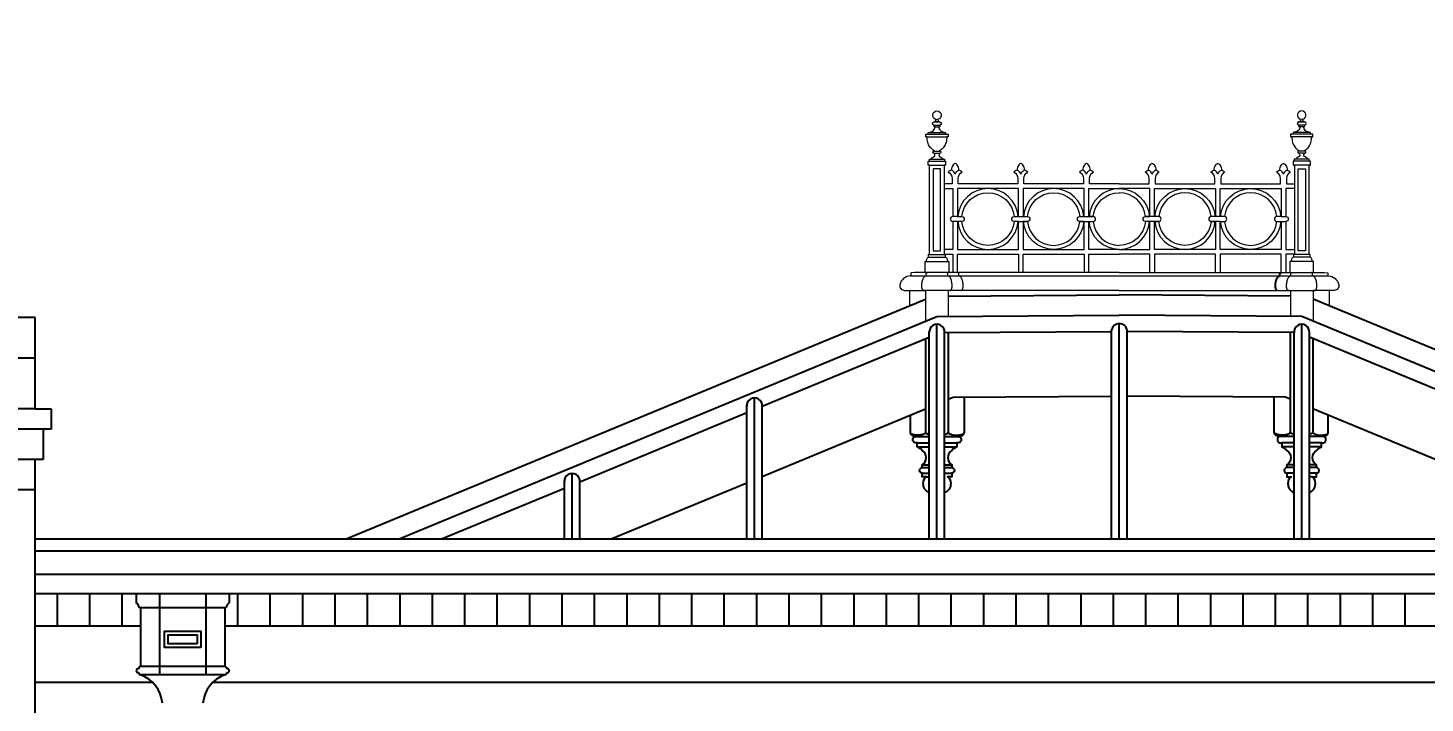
# Model space of a CAD drawing. Header units: millimetres. Extents: x -5841 to 140562, y 1006 to 102310.
# Drawn here: x 33693 to 37140, y 15859 to 17526 of the extents above; entities that cross this region are included whole.
import ezdxf

# ---------------------------------------------------------------- set-up
doc = ezdxf.new("R2010")
doc.units = ezdxf.units.MM
doc.header["$LTSCALE"] = 10
for name, color, linetype in [('18 - Ladder Beam', 6, 'Continuous'), ('40 - Detail Outline', 142, 'Continuous'), ('CONCEPT HOUSE', 7, 'Continuous')]:
    doc.layers.add(name, color=color, linetype=linetype)
doc.styles.add('1-20', font='romans.shx', dxfattribs={"width": 0.8, "height": 35})
doc.styles.get("Standard").update_dxf_attribs({"font": 'arial.ttf'})
doc.dimstyles.new('1-20', dxfattribs={"dimtxt": 35, "dimasz": 40, "dimexe": 40, "dimexo": 40, "dimgap": 40, "dimtad": 1, "dimdec": 0, "dimzin": 0, "dimdsep": 46, "dimtxsty": '1-20', "dimblk": 'OBLIQUE', "dimcen": 40, "dimdle": 40, "dimclrd": 251, "dimclre": 251, "dimclrt": 251, "dimadec": 0, "dimazin": 0, "dimtfac": 1, "dimtdec": 0, "dimtix": 1, "dimtmove": 1, "dimatfit": 3, "dimfxl": 1, "dimtolj": 1, "dimtzin": 0, "dimlwd": 25, "dimarcsym": 0})
doc.dimstyles.get("Standard").update_dxf_attribs({"dimtxt": 0.18, "dimasz": 0.18, "dimexe": 0.18, "dimexo": 0.0625, "dimgap": 0.09, "dimtad": 0, "dimtih": 1, "dimtoh": 1, "dimdec": 4, "dimzin": 0, "dimdsep": 46, "dimtxsty": 'Standard', "dimcen": 0.09, "dimadec": 0, "dimazin": 0, "dimtfac": 1, "dimtdec": 4, "dimtofl": 0, "dimtmove": 0, "dimatfit": 3, "dimfxl": 1, "dimtolj": 1, "dimtzin": 0, "dimarcsym": 0})

# ---------------------------------------------------------------- blocks, each defined once
blk = doc.blocks.new('*D')
at = {"color": 0}
for p, q in [((14813.8, 14384.4), (14813.8, 14508.2)), ((14813.8, 14508), (15071.8, 14508)), ((15073, 14508), (15331, 14508)), ((15331, 14384.4), (15331, 14508.2))]:
    blk.add_line(p, q, dxfattribs=at)
for points in [[(14813.8, 14508), (14814, 14508), (14814, 14508)], [(15331, 14508), (15330.8, 14508), (15330.8, 14508)]]:
    blk.add_solid(points, dxfattribs=at)
at = {"layer": 'CONCEPT HOUSE', "color": 0}
for p, q in [((62773.1, 65663.8), (62801.4, 65635.5)), ((62787.2, 65689.7), (62787.2, 58835.1)), ((63893.6, 65649.7), (62747.2, 65649.7)), ((62787.2, 62262.4), (62670.6, 62535.3)), ((63893.6, 58875.1), (62747.2, 58875.1)), ((62773.1, 58889.2), (62801.4, 58861)), ((11738.8, 15660), (12011.7, 15776.6)), ((9063.8, 15243.5), (9063.8, 15700)), ((14413.8, 15243.5), (14413.8, 15700)), ((14453.8, 15660), (9023.8, 15660)), ((9049.6, 15645.8), (9077.9, 15674.1)), ((14399.6, 15645.8), (14427.9, 15674.1)), ((6807.7, 14174.3), (6807.7, 8989.3)), ((7253.9, 14134.3), (6767.7, 14134.3)), ((6793.6, 14148.5), (6821.8, 14120.2)), ((6807.7, 11581.8), (6691.1, 11854.8)), ((18838.8, 9698.7), (19111.7, 9815.4)), ((15163.8, 9419.3), (15163.8, 9738.7)), ((22513.8, 9338.9), (22513.8, 9738.7)), ((15123.8, 9698.7), (22553.8, 9698.7)), ((15149.6, 9684.6), (15177.9, 9712.9)), ((22499.6, 9684.6), (22527.9, 9712.9)), ((6793.6, 9043.5), (6821.8, 9015.2)), ((7253.9, 9029.3), (6767.7, 9029.3)), ((9463.8, 7725.3), (9463.8, 6739)), ((22863.8, 7725.3), (22863.8, 6739)), ((16163.8, 6779), (16494.9, 6895.6)), ((9449.6, 6764.8), (9477.9, 6793.1)), ((22849.6, 6764.8), (22877.9, 6793.1)), ((9423.8, 6779), (22903.8, 6779))]:
    blk.add_line(p, q, dxfattribs=at)
at = {"color": 0, "insert": (15072.4, 14508), "char_height": 0.18, "attachment_point": 5}
blk.add_mtext('517.2008', dxfattribs=at)
at = {"layer": 'CONCEPT HOUSE', "color": 0, "char_height": 150, "attachment_point": 5, "rotation": 90}
for s, insert in [('6775', (62670.6, 62262.4)), ('5105', (6691.1, 11581.8))]:
    blk.add_mtext(s, dxfattribs=dict(at, insert=insert))
at = {"layer": 'CONCEPT HOUSE', "color": 0, "char_height": 150, "attachment_point": 5}
for s, insert in [('5350', (11738.8, 15776.6)), ('7350', (18838.8, 9815.4)), ('13400', (16163.8, 6895.6))]:
    blk.add_mtext(s, dxfattribs=dict(at, insert=insert))
blk = doc.blocks.new('_Oblique')
at = {"color": 0}
blk.add_line((-0.354, -0.354), (0.354, 0.354), dxfattribs=at)

msp = doc.modelspace()

# ---------------------------------------------------------------- linework, layer by layer
at = {"color": 140}
for p, q in [((33959.7237, 16129.34566), (33959.7237, 16106.54566)), ((34017.48735, 16129.34566), (34017.48735, 15929.34566)), ((34131.96006, 16129.34566), (34131.96006, 15929.34566)), ((34189.7237, 16129.34566), (34189.7237, 16106.54566)), ((33970.7237, 16094.54566), (33967.7237, 16094.54566)), ((34178.7237, 16094.54566), (33970.7237, 16094.54566)), ((33970.7237, 16094.54566), (33970.7237, 15949.34566)), ((34178.7237, 16094.54566), (34178.7237, 15949.34566)), ((34181.7237, 16094.54566), (34178.7237, 16094.54566)), ((34210.86251, 16049.34566), (34178.7237, 16049.34566)), ((34178.7237, 15949.34566), (33970.7237, 15949.34566)), ((34178.7237, 15929.34566), (33970.7237, 15929.34566))]:
    msp.add_line(p, q, dxfattribs=at)
for points in [[(33845.75564, 16049.34566), (33765.75564, 16049.34566), (33765.75564, 16129.34566)], [(33925.75564, 16049.34566), (33845.75564, 16049.34566), (33845.75564, 16129.34566)], [(33970.7237, 16049.34566), (33925.75564, 16049.34566), (33925.75564, 16129.34566)], [(34290.86251, 16049.34566), (34210.86251, 16049.34566), (34210.86251, 16129.34566)], [(34370.86251, 16049.34566), (34290.86251, 16049.34566), (34290.86251, 16129.34566)], [(34450.86251, 16049.34566), (34370.86251, 16049.34566), (34370.86251, 16129.34566)], [(34530.86251, 16049.34566), (34450.86251, 16049.34566), (34450.86251, 16129.34566)], [(34610.86251, 16049.34566), (34530.86251, 16049.34566), (34530.86251, 16129.34566)], [(34690.86251, 16049.34566), (34610.86251, 16049.34566), (34610.86251, 16129.34566)], [(34770.86251, 16049.34566), (34690.86251, 16049.34566), (34690.86251, 16129.34566)], [(34850.86251, 16049.34566), (34770.86251, 16049.34566), (34770.86251, 16129.34566)], [(34930.86251, 16049.34566), (34850.86251, 16049.34566), (34850.86251, 16129.34566)], [(35010.86251, 16049.34566), (34930.86251, 16049.34566), (34930.86251, 16129.34566)], [(35090.86251, 16049.34566), (35010.86251, 16049.34566), (35010.86251, 16129.34566)], [(35170.86251, 16049.34566), (35090.86251, 16049.34566), (35090.86251, 16129.34566)], [(35250.86251, 16049.34566), (35170.86251, 16049.34566), (35170.86251, 16129.34566)], [(35330.86251, 16049.34566), (35250.86251, 16049.34566), (35250.86251, 16129.34566)], [(35410.86251, 16049.34566), (35330.86251, 16049.34566), (35330.86251, 16129.34566)], [(35490.86251, 16049.34566), (35410.86251, 16049.34566), (35410.86251, 16129.34566)], [(35570.86251, 16049.34566), (35490.86251, 16049.34566), (35490.86251, 16129.34566)], [(35650.86251, 16049.34566), (35570.86251, 16049.34566), (35570.86251, 16129.34566)], [(35730.86251, 16049.34566), (35650.86251, 16049.34566), (35650.86251, 16129.34566)], [(35810.86251, 16049.34566), (35730.86251, 16049.34566), (35730.86251, 16129.34566)], [(35890.86251, 16049.34566), (35810.86251, 16049.34566), (35810.86251, 16129.34566)], [(35970.86251, 16049.34566), (35890.86251, 16049.34566), (35890.86251, 16129.34566)], [(36050.86251, 16049.34566), (35970.86251, 16049.34566), (35970.86251, 16129.34566)], [(36130.86251, 16049.34566), (36050.86251, 16049.34566), (36050.86251, 16129.34566)], [(36210.86251, 16049.34566), (36130.86251, 16049.34566), (36130.86251, 16129.34566)], [(36290.86251, 16049.34566), (36210.86251, 16049.34566), (36210.86251, 16129.34566)], [(36370.86251, 16049.34566), (36290.86251, 16049.34566), (36290.86251, 16129.34566)], [(36450.86251, 16049.34566), (36370.86251, 16049.34566), (36370.86251, 16129.34566)], [(36530.86251, 16049.34566), (36450.86251, 16049.34566), (36450.86251, 16129.34566)], [(36610.86251, 16049.34566), (36530.86251, 16049.34566), (36530.86251, 16129.34566)], [(36690.86251, 16049.34566), (36610.86251, 16049.34566), (36610.86251, 16129.34566)], [(36770.86251, 16049.34566), (36690.86251, 16049.34566), (36690.86251, 16129.34566)], [(36850.86251, 16049.34566), (36770.86251, 16049.34566), (36770.86251, 16129.34566)], [(36930.86251, 16049.34566), (36850.86251, 16049.34566), (36850.86251, 16129.34566)], [(37010.86251, 16049.34566), (36930.86251, 16049.34566), (36930.86251, 16129.34566)], [(37090.86251, 16049.34566), (37010.86251, 16049.34566), (37010.86251, 16129.34566)], [(37170.86251, 16049.34566), (37090.86251, 16049.34566), (37090.86251, 16129.34566)], [(33765.75564, 16049.34566), (33710.40991, 16049.34566)]]:
    msp.add_lwpolyline(points, dxfattribs=at)
for centre, radius, start, end in [((33952.25888, 16092.90244), 15.55188, 6.06521851, 61.31491655), ((34197.18853, 16092.90244), 15.55188, 118.68508345, 173.93478149), ((33965.00173, 15938.89255), 5.29744, 81.09916382, 175.09333381), ((33965.00173, 15939.79876), 5.29744, 184.90666619, 278.90083618), ((33971.1552, 15944.02841), 5.33472, 94.63942428, 178.94973164), ((33971.1552, 15934.6629), 5.33472, 181.05026836, 265.36057572), ((33942.29407, 15851.58565), 82.79409, 5.37802821, 69.91721307), ((34207.15334, 15851.58565), 82.79409, 110.08278693, 174.62197179), ((34178.29221, 15944.02841), 5.33472, 1.05026836, 85.36057572), ((34178.29221, 15934.6629), 5.33472, 274.63942428, 358.94973164), ((34184.44568, 15938.89255), 5.29744, 4.90666619, 98.90083618), ((34184.44568, 15939.79876), 5.29744, 261.09916382, 355.09333381)]:
    msp.add_arc(centre, radius, start, end, dxfattribs=at)
at = {"layer": '18 - Ladder Beam', "color": 140, "ltscale": 20}
for points in [[(34119.7237, 15996.80299), (34029.7237, 15996.80299), (34029.7237, 16036.80299), (34119.7237, 16036.80299)], [(34110.7237, 16005.80299), (34038.7237, 16005.80299), (34038.7237, 16027.80299), (34110.7237, 16027.80299)]]:
    msp.add_lwpolyline(points, close=True, dxfattribs=at)
at = {"layer": '40 - Detail Outline', "color": 140, "linetype": 'Continuous', "lineweight": 5, "transparency": 33554572}
msp.add_line((35869.95114, 16914.00694), (36900.86869, 16914.00694), dxfattribs=at)
at = {"layer": '40 - Detail Outline', "color": 140, "linetype": 'Continuous', "lineweight": 5, "transparency": 33554687}
for p, q in [((35867.90991, 16878.02977), (35867.90991, 16840.13928)), ((35907.4505, 16878.02977), (35907.4505, 16802.39791)), ((35963.36933, 16878.02977), (35963.36933, 16813.9724)), ((36807.4505, 16878.02977), (36807.4505, 16813.9724)), ((36863.36933, 16878.02977), (36863.36933, 16802.39791)), ((36902.90991, 16878.02977), (36902.90991, 16840.13928))]:
    msp.add_line(p, q, dxfattribs=at)
at = {"layer": '40 - Detail Outline', "color": 140, "ltscale": 10}
for p, q in [((35886.59567, 16501.68909), (35916.40835, 16501.68909)), ((35886.59567, 16491.68909), (35916.41533, 16491.68909)), ((35954.63379, 16501.68909), (35984.59567, 16501.68909)), ((35954.64096, 16491.68909), (35984.59567, 16491.68909)), ((36816.18604, 16501.68909), (36786.22415, 16501.68909)), ((36816.17887, 16491.68909), (36786.22415, 16491.68909)), ((36884.22415, 16491.68909), (36854.40449, 16491.68909)), ((36884.22415, 16501.68909), (36854.41148, 16501.68909)), ((35899.34567, 16447.18909), (35916.44643, 16447.18909)), ((35954.44642, 16447.18909), (35971.84567, 16447.18909)), ((36816.3734, 16447.18909), (36798.97415, 16447.18909)), ((36871.47415, 16447.18909), (36854.3734, 16447.18909)), ((35899.34567, 16440.68909), (35916.45097, 16440.68909)), ((35899.34567, 16426.68909), (35916.46075, 16426.68909)), ((35909.34567, 16417.68909), (35916.46704, 16417.68909)), ((35954.45096, 16440.68909), (35971.84567, 16440.68909)), ((35954.46075, 16426.68909), (35971.84567, 16426.68909)), ((36816.36886, 16440.68909), (36798.97415, 16440.68909)), ((36816.35908, 16426.68909), (36798.97415, 16426.68909)), ((36861.47415, 16417.68909), (36854.35278, 16417.68909)), ((36871.47415, 16426.68909), (36854.35907, 16426.68909)), ((36871.47415, 16440.68909), (36854.36885, 16440.68909))]:
    msp.add_line(p, q, dxfattribs=at)
at = {"layer": '40 - Detail Outline', "color": 140, "linetype": 'Continuous', "lineweight": 5, "transparency": 33554572}
for points in [[(35906.40991, 16922.02977), (35906.40991, 16949.02977), (35909.40991, 16949.02977, -0.051099299), (35909.86576, 16953.4785, -0.0649481017), (35911.02082, 16956.80794, -0.1042029418), (35913.04675, 16959.35826, -0.1747045212), (35914.90991, 16960.02977), (35914.90991, 16967.02977), (35917.40991, 16967.02977), (35917.40991, 17187.02977), (35913.90991, 17187.02977), (35913.90991, 17197.02977), (35916.90991, 17197.02977), (35916.90991, 17202.02977), (35920.90991, 17202.02977, -0.1398891526), (35921.42262, 17203.82644, -0.1071181112), (35923.10661, 17205.5653, -0.0542054241), (35924.64821, 17206.36728), (35927.22448, 17207.37065, 0.5881687976), (35928.40991, 17216.02977), (35926.40991, 17217.52977, -0.7207592201), (35927.90991, 17222.02977), (35927.939, 17222.02977, 0.808511983), (35928.26664, 17223.5596, -0.0280986805), (35926.52747, 17224.46091, -0.106841581), (35918.0858, 17232.28103, -0.082313939), (35912.88101, 17243.15362, -0.0706700049), (35910.90991, 17257.02977), (35907.90991, 17257.02977), (35907.90991, 17264.02977), (35913.90991, 17264.02977), (35913.90991, 17268.02977, 0.0823704031), (35920.55605, 17269.13214, 0.090290397), (35925.93073, 17272.13027, 0.1043382387), (35929.67229, 17276.81484, 0.1170359308), (35930.90991, 17282.02977), (35928.40991, 17282.02977), (35928.40991, 17286.02977, -1), (35928.40991, 17294.02977, 0.1321725158), (35930.04715, 17294.47026, 0.1066644687), (35931.59189, 17295.87557, 0.0833236237), (35932.54872, 17297.83709, 0.0720181087), (35932.90991, 17300.33173, -8.2792156108), (35937.90991, 17300.33173, 0.0720181087), (35938.2711, 17297.83709, 0.0833236237), (35939.22793, 17295.87557, 0.1066644687), (35940.77268, 17294.47026, 0.1321725158), (35942.40991, 17294.02977, -1), (35942.40991, 17286.02977), (35942.40991, 17282.02977), (35939.90991, 17282.02977, 0.1170359308), (35941.14753, 17276.81484, 0.1043382387), (35944.8891, 17272.13027, 0.090290397), (35950.26377, 17269.13214, 0.0823704031), (35956.90991, 17268.02977), (35956.90991, 17264.02977), (35962.90991, 17264.02977), (35962.90991, 17257.02977), (35959.90991, 17257.02977, -0.0706700049), (35957.93881, 17243.15362, -0.082313939), (35952.73403, 17232.28103, -0.106841581), (35944.29235, 17224.46091, -0.0280986805), (35942.55319, 17223.5596, 0.8085119831), (35942.88082, 17222.02977), (35942.90991, 17222.02977, -0.7207592201), (35944.40991, 17217.52977), (35942.40991, 17216.02977, 0.5881687976), (35943.59534, 17207.37065), (35946.17161, 17206.36728, -0.0542054241), (35947.71321, 17205.5653, -0.1071181112), (35949.39721, 17203.82644, -0.1398891526), (35949.90991, 17202.02977), (35953.90991, 17202.02977), (35953.90991, 17197.02977), (35956.90991, 17197.02977), (35956.90991, 17187.02977), (35953.40991, 17187.02977), (35953.40991, 16967.02977), (35955.90991, 16967.02977), (35955.90991, 16960.02977, -0.1747045212), (35957.77308, 16959.35826, -0.1042029418), (35959.799, 16956.80794, -0.0649481017), (35960.95407, 16953.4785, -0.051099299), (35961.40991, 16949.02977), (35964.40991, 16949.02977), (35964.40991, 16922.02977)], [(36864.40991, 16922.02977), (36864.40991, 16949.02977), (36861.40991, 16949.02977, 0.051099299), (36860.95407, 16953.4785, 0.0649481017), (36859.799, 16956.80794, 0.1042029418), (36857.77308, 16959.35826, 0.1747045212), (36855.90991, 16960.02977), (36855.90991, 16967.02977), (36853.40991, 16967.02977), (36853.40991, 17187.02977), (36856.90991, 17187.02977), (36856.90991, 17197.02977), (36853.90991, 17197.02977), (36853.90991, 17202.02977), (36849.90991, 17202.02977, 0.1398891526), (36849.39721, 17203.82644, 0.1071181112), (36847.71321, 17205.5653, 0.0542054241), (36846.17161, 17206.36728), (36843.59534, 17207.37065, -0.5881687976), (36842.40991, 17216.02977), (36844.40991, 17217.52977, 0.7207592201), (36842.90991, 17222.02977), (36842.88082, 17222.02977, -0.808511983), (36842.55319, 17223.5596, 0.0280986805), (36844.29235, 17224.46091, 0.106841581), (36852.73403, 17232.28103, 0.082313939), (36857.93881, 17243.15362, 0.0706700049), (36859.90991, 17257.02977), (36862.90991, 17257.02977), (36862.90991, 17264.02977), (36856.90991, 17264.02977), (36856.90991, 17268.02977, -0.0823704031), (36850.26377, 17269.13214, -0.090290397), (36844.8891, 17272.13027, -0.1043382387), (36841.14753, 17276.81484, -0.1170359308), (36839.90991, 17282.02977), (36842.40991, 17282.02977), (36842.40991, 17286.02977, 1), (36842.40991, 17294.02977, -0.1321725158), (36840.77268, 17294.47026, -0.1066644687), (36839.22793, 17295.87557, -0.0833236237), (36838.2711, 17297.83709, -0.0720181087), (36837.90991, 17300.33173, 8.2792156108), (36832.90991, 17300.33173, -0.0720181087), (36832.54872, 17297.83709, -0.0833236237), (36831.59189, 17295.87557, -0.1066644687), (36830.04715, 17294.47026, -0.1321725158), (36828.40991, 17294.02977, 1), (36828.40991, 17286.02977), (36828.40991, 17282.02977), (36830.90991, 17282.02977, -0.1170359308), (36829.67229, 17276.81484, -0.1043382387), (36825.93073, 17272.13027, -0.090290397), (36820.55605, 17269.13214, -0.0823704031), (36813.90991, 17268.02977), (36813.90991, 17264.02977), (36807.90991, 17264.02977), (36807.90991, 17257.02977), (36810.90991, 17257.02977, 0.0706700049), (36812.88101, 17243.15362, 0.082313939), (36818.0858, 17232.28103, 0.106841581), (36826.52747, 17224.46091, 0.0280986805), (36828.26664, 17223.5596, -0.8085119831), (36827.939, 17222.02977), (36827.90991, 17222.02977, 0.7207592201), (36826.40991, 17217.52977), (36828.40991, 17216.02977, -0.5881687976), (36827.22448, 17207.37065), (36824.64821, 17206.36728, 0.0542054241), (36823.10661, 17205.5653, 0.1071181112), (36821.42262, 17203.82644, 0.1398891526), (36820.90991, 17202.02977), (36816.90991, 17202.02977), (36816.90991, 17197.02977), (36813.90991, 17197.02977), (36813.90991, 17187.02977), (36817.40991, 17187.02977), (36817.40991, 16967.02977), (36814.90991, 16967.02977), (36814.90991, 16960.02977, 0.1747045212), (36813.04675, 16959.35826, 0.1042029418), (36811.02082, 16956.80794, 0.0649481017), (36809.86576, 16953.4785, 0.051099299), (36809.40991, 16949.02977), (36806.40991, 16949.02977), (36806.40991, 16922.02977)], [(35932.90991, 17300.33173, 0.1207843891), (35937.90991, 17300.33173)], [(36837.90991, 17300.33173, -0.1207843891), (36832.90991, 17300.33173)], [(35926.40991, 17217.52977, 0.1622776602), (35927.90991, 17217.02977)], [(35942.90991, 17217.02977, 0.1622776602), (35944.40991, 17217.52977)], [(36827.90991, 17217.02977, -0.1622776602), (36826.40991, 17217.52977)], [(36844.40991, 17217.52977, -0.1622776602), (36842.90991, 17217.02977)], [(36385.40991, 17141.22707), (36311.90991, 17141.22707), (36311.90991, 17153.91622, -0.2759394522), (36321.40991, 17170.22707, 0.1220372986), (36313.40991, 17174.72707, 0.0635642661), (36312.55519, 17181.42323, 0.0765949376), (36310.33453, 17186.57747, 0.1071428056), (36306.63858, 17190.36494, 0.1226218717), (36304.40991, 17191.22496, 0.1226218717), (36302.18125, 17190.36494, 0.1071428056), (36298.48529, 17186.57747, 0.0765949376), (36296.26464, 17181.42323, 0.0635642661), (36295.40991, 17174.72707, 0.1220378131), (36287.40991, 17170.22707, -0.2759394522), (36296.90991, 17153.91622), (36296.90991, 17141.22707), (36149.90991, 17141.22707), (36149.90991, 17153.91622, -0.2759394522), (36159.40991, 17170.22707, 0.1220372986), (36151.40991, 17174.72707, 0.0635642661), (36150.55519, 17181.42323, 0.0765949376), (36148.33453, 17186.57747, 0.1071428056), (36144.63858, 17190.36494, 0.1226218717), (36142.40991, 17191.22496, 0.1226218717), (36140.18125, 17190.36494, 0.1071428056), (36136.48529, 17186.57747, 0.0765949376), (36134.26464, 17181.42323, 0.0635642661), (36133.40991, 17174.72707, 0.1220378131), (36125.40991, 17170.22707, -0.2759394522), (36134.90991, 17153.91622), (36134.90991, 17141.22707), (35987.90991, 17141.22707), (35987.90991, 17153.91622, -0.2759394522), (35997.40991, 17170.22707, 0.1220372986), (35989.40991, 17174.72707, 0.0635642661), (35988.55519, 17181.42323, 0.0765949376), (35986.33453, 17186.57747, 0.1071428056), (35982.63858, 17190.36494, 0.1226218717), (35980.40991, 17191.22496, 0.1226218717), (35978.18125, 17190.36494, 0.1071428056), (35974.48529, 17186.57747, 0.0765949376), (35972.26464, 17181.42323, 0.0635642661), (35971.40991, 17174.72707, 0.1220378131), (35963.40991, 17170.22707, -0.2759394522), (35972.90991, 17153.91622), (35972.90991, 17141.22707), (35953.40991, 17141.22707)], [(35980.40991, 17164.72707, 0.2076086529), (35971.40991, 17174.72707)], [(35980.40991, 17164.72707, -0.2076086529), (35989.40991, 17174.72707)], [(36142.40991, 17164.72707, 0.2076086529), (36133.40991, 17174.72707)], [(36142.40991, 17164.72707, -0.2076086529), (36151.40991, 17174.72707)], [(36304.40991, 17164.72707, 0.2076086529), (36295.40991, 17174.72707)], [(36304.40991, 17164.72707, -0.2076086529), (36313.40991, 17174.72707)], [(36385.40991, 17141.22707), (36458.90991, 17141.22707), (36458.90991, 17153.91622, 0.2759394522), (36449.40991, 17170.22707, -0.1220372986), (36457.40991, 17174.72707, -0.0635642661), (36458.26464, 17181.42323, -0.0765949376), (36460.48529, 17186.57747, -0.1071428056), (36464.18125, 17190.36494, -0.1226218717), (36466.40991, 17191.22496, -0.1226218717), (36468.63858, 17190.36494, -0.1071428056), (36472.33453, 17186.57747, -0.0765949376), (36474.55519, 17181.42323, -0.0635642661), (36475.40991, 17174.72707, -0.1220378131), (36483.40991, 17170.22707, 0.2759394522), (36473.90991, 17153.91622), (36473.90991, 17141.22707), (36620.90991, 17141.22707), (36620.90991, 17153.91622, 0.2759394522), (36611.40991, 17170.22707, -0.1220372986), (36619.40991, 17174.72707, -0.0635642661), (36620.26464, 17181.42323, -0.0765949376), (36622.48529, 17186.57747, -0.1071428056), (36626.18125, 17190.36494, -0.1226218717), (36628.40991, 17191.22496, -0.1226218717), (36630.63858, 17190.36494, -0.1071428056), (36634.33453, 17186.57747, -0.0765949376), (36636.55519, 17181.42323, -0.0635642661), (36637.40991, 17174.72707, -0.1220378131), (36645.40991, 17170.22707, 0.2759394522), (36635.90991, 17153.91622), (36635.90991, 17141.22707), (36782.90991, 17141.22707), (36782.90991, 17153.91622, 0.2759394522), (36773.40991, 17170.22707, -0.1220372986), (36781.40991, 17174.72707, -0.0635642661), (36782.26464, 17181.42323, -0.0765949376), (36784.48529, 17186.57747, -0.1071428056), (36788.18125, 17190.36494, -0.1226218717), (36790.40991, 17191.22496, -0.1226218717), (36792.63858, 17190.36494, -0.1071428056), (36796.33453, 17186.57747, -0.0765949376), (36798.55519, 17181.42323, -0.0635642661), (36799.40991, 17174.72707, -0.1220378131), (36807.40991, 17170.22707, 0.2759394522), (36797.90991, 17153.91622), (36797.90991, 17141.22707), (36817.40991, 17141.22707)], [(36466.40991, 17164.72707, 0.2076086529), (36457.40991, 17174.72707)], [(36466.40991, 17164.72707, -0.2076086529), (36475.40991, 17174.72707)], [(36628.40991, 17164.72707, 0.2076086529), (36619.40991, 17174.72707)], [(36628.40991, 17164.72707, -0.2076086529), (36637.40991, 17174.72707)], [(36790.40991, 17164.72707, 0.2076086529), (36781.40991, 17174.72707)], [(36790.40991, 17164.72707, -0.2076086529), (36799.40991, 17174.72707)], [(35953.40991, 17129.22707), (35974.40991, 17129.22707), (35974.40991, 17060.22707, 1), (35974.40991, 17048.22707), (35974.40991, 16979.22707), (35953.40991, 16979.22707)], [(36385.40991, 16979.22707), (36310.40991, 16979.22707), (36310.40991, 17048.22707), (36320.68743, 17048.22707, 1), (36320.68743, 17060.22707), (36310.40991, 17060.22707), (36310.40991, 17129.22707), (36385.40991, 17129.22707)], [(36385.40991, 17129.22707, 0.3909468838), (36310.6503, 17060.22707), (36320.68743, 17060.22707, -0.3873907065), (36385.40991, 17119.22707)], [(36385.40991, 17129.22707, -0.3909468838), (36460.16953, 17060.22707), (36450.1324, 17060.22707, 0.3873907065), (36385.40991, 17119.22707)], [(36385.40991, 16979.22707), (36460.40991, 16979.22707), (36460.40991, 17048.22707), (36450.1324, 17048.22707, -1), (36450.1324, 17060.22707), (36460.40991, 17060.22707), (36460.40991, 17129.22707), (36385.40991, 17129.22707)], [(36817.40991, 17129.22707), (36796.40991, 17129.22707), (36796.40991, 17060.22707, -1), (36796.40991, 17048.22707), (36796.40991, 16979.22707), (36817.40991, 16979.22707)], [(36385.40991, 16979.22707, -0.3909468838), (36310.6503, 17048.22707), (36320.68743, 17048.22707, 0.3873907065), (36385.40991, 16989.22707, 0.3873907065)], [(36385.40991, 16979.22707, 0.3909468838), (36460.16953, 17048.22707), (36450.1324, 17048.22707, -0.3873907065), (36385.40991, 16989.22707, -0.3873907065)]]:
    msp.add_lwpolyline(points, format="xyb", dxfattribs=at)
for points in [[(35928.40991, 17294.02977), (35942.40991, 17294.02977)], [(35942.40991, 17294.02977), (35928.40991, 17294.02977)], [(35928.40991, 17286.02977), (35942.40991, 17286.02977)], [(35928.40991, 17286.02977), (35942.40991, 17286.02977)], [(35930.90991, 17282.02977), (35939.90991, 17282.02977)], [(36842.40991, 17294.02977), (36828.40991, 17294.02977)], [(36828.40991, 17294.02977), (36842.40991, 17294.02977)], [(36842.40991, 17286.02977), (36828.40991, 17286.02977)], [(36842.40991, 17286.02977), (36828.40991, 17286.02977)], [(36839.90991, 17282.02977), (36830.90991, 17282.02977)], [(35910.90991, 17257.02977), (35959.90991, 17257.02977)], [(35913.90991, 17268.02977), (35956.90991, 17268.02977)], [(35913.90991, 17264.02977), (35956.90991, 17264.02977)], [(36859.90991, 17257.02977), (36810.90991, 17257.02977)], [(36856.90991, 17268.02977), (36813.90991, 17268.02977)], [(36856.90991, 17264.02977), (36813.90991, 17264.02977)], [(35920.90991, 17202.02977), (35949.90991, 17202.02977)], [(35927.90991, 17217.02977), (35942.90991, 17217.02977)], [(35927.939, 17222.02977), (35942.88082, 17222.02977)], [(36849.90991, 17202.02977), (36820.90991, 17202.02977)], [(36842.90991, 17217.02977), (36827.90991, 17217.02977)], [(36842.88082, 17222.02977), (36827.939, 17222.02977)], [(35916.90991, 17197.02977), (35953.90991, 17197.02977)], [(35917.40991, 17187.02977), (35953.40991, 17187.02977)], [(36853.90991, 17197.02977), (36816.90991, 17197.02977)], [(36853.40991, 17187.02977), (36817.40991, 17187.02977)], [(35986.40991, 17060.22707), (35974.40991, 17060.22707)], [(35986.40991, 17048.22707), (35974.40991, 17048.22707)], [(36136.40991, 17060.22707), (36148.40991, 17060.22707)], [(36136.40991, 17048.22707), (36148.40991, 17048.22707)], [(36298.40991, 17060.22707), (36310.40991, 17060.22707)], [(36298.40991, 17048.22707), (36310.40991, 17048.22707)], [(36472.40991, 17060.22707), (36460.40991, 17060.22707)], [(36472.40991, 17048.22707), (36460.40991, 17048.22707)], [(36634.40991, 17060.22707), (36622.40991, 17060.22707)], [(36634.40991, 17048.22707), (36622.40991, 17048.22707)], [(36784.40991, 17060.22707), (36796.40991, 17060.22707)], [(36784.40991, 17048.22707), (36796.40991, 17048.22707)], [(35914.90991, 16960.02977), (35955.90991, 16960.02977)], [(35917.40991, 16967.02977), (35953.40991, 16967.02977)], [(35953.40991, 16967.22707), (35974.40991, 16967.22707), (35974.40991, 16922.22707)], [(35986.40991, 16922.22707), (35986.40991, 16967.22707), (36136.40991, 16967.22707), (36136.40991, 16922.22707)], [(36148.40991, 16922.22707), (36148.40991, 16967.22707), (36298.40991, 16967.22707), (36298.40991, 16922.22707)], [(36310.40991, 16922.22707), (36310.40991, 16967.22707), (36385.40991, 16967.22707)], [(36460.40991, 16922.22707), (36460.40991, 16967.22707), (36385.40991, 16967.22707)], [(36622.40991, 16922.22707), (36622.40991, 16967.22707), (36472.40991, 16967.22707), (36472.40991, 16922.22707)], [(36784.40991, 16922.22707), (36784.40991, 16967.22707), (36634.40991, 16967.22707), (36634.40991, 16922.22707)], [(36817.40991, 16967.22707), (36796.40991, 16967.22707), (36796.40991, 16922.22707)], [(36855.90991, 16960.02977), (36814.90991, 16960.02977)], [(36853.40991, 16967.02977), (36817.40991, 16967.02977)], [(35909.40991, 16949.02977), (35961.40991, 16949.02977)], [(36861.40991, 16949.02977), (36809.40991, 16949.02977)]]:
    msp.add_lwpolyline(points, dxfattribs=at)
for points in [[(35926.41305, 16976.02977), (35944.40991, 16976.02977), (35944.40991, 17178.02977), (35926.41305, 17178.02977)], [(36844.40678, 16976.02977), (36826.40991, 16976.02977), (36826.40991, 17178.02977), (36844.40678, 17178.02977)]]:
    msp.add_lwpolyline(points, close=True, dxfattribs=at)
for points in [[(36136.40991, 17060.22707), (36136.40991, 17129.22707), (35986.40991, 17129.22707), (35986.40991, 17060.22707), (35996.68743, 17060.22707, -1), (35996.68743, 17048.22707), (35986.40991, 17048.22707), (35986.40991, 16979.22707), (36136.40991, 16979.22707), (36136.40991, 17048.22707), (36126.1324, 17048.22707, -1), (36126.1324, 17060.22707)], [(35986.6503, 17060.22707), (35996.68743, 17060.22707, -0.9115842887), (36126.1324, 17060.22707), (36136.16953, 17060.22707, 0.922958207)], [(36298.40991, 17048.22707), (36288.1324, 17048.22707, -1), (36288.1324, 17060.22707), (36298.40991, 17060.22707), (36298.40991, 17129.22707), (36148.40991, 17129.22707), (36148.40991, 17060.22707), (36158.68743, 17060.22707, -1), (36158.68743, 17048.22707), (36148.40991, 17048.22707), (36148.40991, 16979.22707), (36298.40991, 16979.22707)], [(36148.6503, 17060.22707), (36158.68743, 17060.22707, -0.9115842887), (36288.1324, 17060.22707), (36298.16953, 17060.22707, 0.922958207)], [(36472.40991, 17048.22707), (36482.68743, 17048.22707, 1), (36482.68743, 17060.22707), (36472.40991, 17060.22707), (36472.40991, 17129.22707), (36622.40991, 17129.22707), (36622.40991, 17060.22707), (36612.1324, 17060.22707, 1), (36612.1324, 17048.22707), (36622.40991, 17048.22707), (36622.40991, 16979.22707), (36472.40991, 16979.22707)], [(36622.16953, 17060.22707), (36612.1324, 17060.22707, 0.9115842887), (36482.68743, 17060.22707), (36472.6503, 17060.22707, -0.922958207)], [(36634.40991, 17060.22707), (36634.40991, 17129.22707), (36784.40991, 17129.22707), (36784.40991, 17060.22707), (36774.1324, 17060.22707, 1), (36774.1324, 17048.22707), (36784.40991, 17048.22707), (36784.40991, 16979.22707), (36634.40991, 16979.22707), (36634.40991, 17048.22707), (36644.68743, 17048.22707, 1), (36644.68743, 17060.22707)], [(36784.16953, 17060.22707), (36774.1324, 17060.22707, 0.9115842887), (36644.68743, 17060.22707), (36634.6503, 17060.22707, -0.922958207)], [(36136.16953, 17048.22707), (36126.1324, 17048.22707, -0.9115842887), (35996.68743, 17048.22707), (35986.6503, 17048.22707, 0.922958207)], [(36298.16953, 17048.22707, -0.922958207), (36148.6503, 17048.22707), (36158.68743, 17048.22707, 0.9115842887), (36288.1324, 17048.22707)], [(36472.6503, 17048.22707, 0.922958207), (36622.16953, 17048.22707), (36612.1324, 17048.22707, -0.9115842887), (36482.68743, 17048.22707)], [(36634.6503, 17048.22707), (36644.68743, 17048.22707, 0.9115842887), (36774.1324, 17048.22707), (36784.16953, 17048.22707, -0.922958207)]]:
    msp.add_lwpolyline(points, format="xyb", close=True, dxfattribs=at)
at = {"layer": '40 - Detail Outline', "color": 140, "linetype": 'Continuous', "lineweight": 5, "transparency": 33554687}
for points in [[(36385.40991, 16922.02977), (35880.40991, 16922.02977), (35871.80523, 16921.12401, 0.3838189495), (35870.90991, 16920.1295), (35870.90991, 16915.00609, -0.402186509), (35869.95114, 16914.00694, 0.3443190281), (35844.15029, 16892.07833, 0.4750438033), (35855.60004, 16878.02977), (35856.65991, 16878.02977), (35907.4505, 16878.02977)], [(36385.40991, 16922.02977), (36890.40991, 16922.02977), (36899.0146, 16921.12401, -0.3838189495), (36899.90991, 16920.1295), (36899.90991, 16915.00609, 0.402186509), (36900.86869, 16914.00694, -0.3443190281), (36926.66954, 16892.07833, -0.4750438033), (36915.21978, 16878.02977), (36914.15991, 16878.02977), (36863.36933, 16878.02977)]]:
    msp.add_lwpolyline(points, format="xyb", dxfattribs=at)
for points in [[(36385.40991, 16878.02977), (35902.56919, 16878.02977)], [(36385.40991, 16878.02977), (36868.25063, 16878.02977)]]:
    msp.add_lwpolyline(points, dxfattribs=at)
at = {"layer": '40 - Detail Outline', "color": 140, "ltscale": 10}
for points in [[(35907.63626, 16759.45776), (35907.63626, 16527.68908)], [(35963.55509, 16773.97235), (35963.55509, 16527.68908)], [(36807.26474, 16773.97235), (36807.26474, 16527.68908)], [(36863.18357, 16759.45776), (36863.18357, 16527.68908)], [(35869.86095, 16743.53213), (35869.86095, 16743.89494)], [(36900.95887, 16743.53213), (36900.95887, 16743.89494)], [(35881.59567, 16517.68909), (35916.40991, 16517.68909)], [(35954.40991, 16517.68909), (35989.59567, 16517.68909)], [(36816.40991, 16517.68909), (36781.22415, 16517.68909)], [(36889.22415, 16517.68909), (36854.40991, 16517.68909)]]:
    msp.add_lwpolyline(points, dxfattribs=at)
for points in [[(35989.59567, 16517.68909), (35989.59567, 16517.68909, 0.0745643078), (35994.92385, 16518.48812, 0.0851656369), (35999.14161, 16520.61802, 0.1062413716), (36002.14147, 16524.02761, 0.1281624284), (36003.09567, 16527.68908), (36003.09567, 16614.38991)], [(36781.22415, 16517.68909), (36781.22415, 16517.68909, -0.0745643078), (36775.89597, 16518.48812, -0.0851656369), (36771.67821, 16520.61802, -0.1062413716), (36768.67835, 16524.02761, -0.1281624284), (36767.72415, 16527.68908), (36767.72415, 16614.38991)], [(35883.36095, 16517.73336), (35883.36095, 16517.73336, -0.0745643078), (35878.03277, 16518.53238, -0.0851656369), (35873.81501, 16520.66229, -0.1062413716), (35870.81516, 16524.07188, -0.1281624284), (35869.86095, 16527.73335), (35869.86095, 16570.34937)], [(36887.45887, 16517.73336), (36887.45887, 16517.73336, 0.0745643078), (36892.78705, 16518.53238, 0.0851656369), (36897.00481, 16520.66229, 0.1062413716), (36900.00467, 16524.07188, 0.1281624284), (36900.95887, 16527.73335), (36900.95887, 16570.34937)], [(35907.63626, 16527.68908, -0.2192991817), (35906.62848, 16525.50185, -0.0920024145), (35901.84567, 16522.73934, -0.0487064202), (35895.95374, 16521.27901, -0.0364213301), (35887.86597, 16520.68909, -0.0364213301), (35879.77819, 16521.27901, -0.0487064202), (35873.88626, 16522.73934, -0.0592398197), (35870.68163, 16524.32162)], [(35916.494, 16379.10222, -0.3246962581), (35901.84567, 16401.18909, -0.2629927175), (35909.34567, 16417.68909), (35899.34567, 16417.68909), (35899.34567, 16426.68909, -0.9642857143), (35899.34567, 16440.68909), (35899.34567, 16447.18909, 0.5203923714), (35899.34567, 16483.18909, 0.1086170668), (35886.59567, 16491.68909), (35886.59567, 16501.68909), (35881.59567, 16501.68909, -0.75), (35881.59567, 16517.68909)], [(35907.63626, 16527.68908, 0.2625783558), (35908.7718, 16525.67588, 0.0804430385), (35916.39373, 16522.60389)], [(35989.59567, 16517.68909, -0.75), (35989.59567, 16501.68909), (35984.59567, 16501.68909), (35984.59567, 16491.68909, 0.1086170668), (35971.84567, 16483.18909, 0.5203923714), (35971.84567, 16447.18909), (35971.84567, 16440.68909, -0.9642857143), (35971.84567, 16426.68909), (35971.84567, 16417.68909), (35961.84567, 16417.68909, -0.2629927175), (35969.34567, 16401.18909, -0.3273520628), (35954.49405, 16379.02745)], [(35954.61882, 16522.56409, 0.0822362953), (35962.41955, 16525.67588, 0.2625783558), (35963.55509, 16527.68908)], [(35963.55509, 16527.68908, 0.2192991817), (35964.56287, 16525.50185, 0.0920024145), (35969.34567, 16522.73934, 0.0487064202), (35975.23761, 16521.27901, 0.0364213301), (35983.32538, 16520.68909, 0.0364213301), (35991.41315, 16521.27901, 0.0487064202), (35997.30509, 16522.73934, 0.0920024145), (36002.08789, 16525.50185, 0.2192991817), (36003.09567, 16527.68908)], [(36807.26474, 16527.68908, -0.2192991817), (36806.25695, 16525.50185, -0.0920024145), (36801.47415, 16522.73934, -0.0487064202), (36795.58221, 16521.27901, -0.0364213301), (36787.49444, 16520.68909, -0.0364213301), (36779.40667, 16521.27901, -0.0487064202), (36773.51474, 16522.73934, -0.0920024145), (36768.73193, 16525.50185, -0.2192991817), (36767.72415, 16527.68908)], [(36781.22415, 16517.68909, 0.75), (36781.22415, 16501.68909), (36786.22415, 16501.68909), (36786.22415, 16491.68909, -0.1086170668), (36798.97415, 16483.18909, -0.5203923714), (36798.97415, 16447.18909), (36798.97415, 16440.68909, 0.9642857143), (36798.97415, 16426.68909), (36798.97415, 16417.68909), (36808.97415, 16417.68909, 0.2629927175), (36801.47415, 16401.18909, 0.3273520628), (36816.32577, 16379.02745)], [(36816.201, 16522.56409, -0.0822362953), (36808.40028, 16525.67588, -0.2625783558), (36807.26474, 16527.68908)], [(36854.32582, 16379.10222, 0.3246962581), (36868.97415, 16401.18909, 0.2629927175), (36861.47415, 16417.68909), (36871.47415, 16417.68909), (36871.47415, 16426.68909, 0.9642857143), (36871.47415, 16440.68909), (36871.47415, 16447.18909, -0.5203923714), (36871.47415, 16483.18909, -0.1086170668), (36884.22415, 16491.68909), (36884.22415, 16501.68909), (36889.22415, 16501.68909, 0.75), (36889.22415, 16517.68909)], [(36863.18357, 16527.68908, -0.2625783558), (36862.04803, 16525.67588, -0.0804430385), (36854.42609, 16522.60389)], [(36863.18357, 16527.68908, 0.2192991817), (36864.19135, 16525.50185, 0.0920024145), (36868.97415, 16522.73934, 0.0487064202), (36874.86609, 16521.27901, 0.0364213301), (36882.95386, 16520.68909, 0.0364213301), (36891.04163, 16521.27901, 0.0487064202), (36896.93357, 16522.73934, 0.0592398197), (36900.1382, 16524.32162)]]:
    msp.add_lwpolyline(points, format="xyb", dxfattribs=at)
at = {"layer": '40 - Detail Outline', "color": 140, "linetype": 'Continuous', "lineweight": 5, "transparency": 33554687}
for points, weights, knots in [([(35902.99314, 16878.02977), (35902.78116, 16878.02977), (35902.56919, 16878.02977), (35900.34786, 16878.02977), (35898.9445, 16882.33448), (35897.54114, 16886.63919), (35897.98929, 16892.07833), (35899.72306, 16913.12123), (35908.30963, 16914.00694), (35908.69314, 16914.0465), (35908.69314, 16915.00609), (35908.69314, 16917.5678), (35908.69314, 16920.1295), (35908.69314, 16921.02977), (35909.05126, 16921.12401), (35910.7722, 16921.57689), (35912.49314, 16922.02977)], [1, 1, 1, 0.903262169747, 1, 0.903262169747, 1, 0.788020204157, 1, 0.721534869368, 1, 1, 1, 0.743197411366, 1, 1, 1], [0, 0, 0, 1, 1, 1.8869681507, 1.8869681507, 2.7739363014, 2.7739363014, 4.1003558321, 4.1003558321, 5.6299153375, 5.6299153375, 6.6299153375, 6.6299153375, 8.0958347255, 8.0958347255, 9.0958347255, 9.0958347255, 9.0958347255]), ([(35967.82669, 16878.02977), (35968.03866, 16878.02977), (35968.25063, 16878.02977), (35970.47196, 16878.02977), (35971.87532, 16882.33448), (35973.27868, 16886.63919), (35972.83054, 16892.07833), (35971.09676, 16913.12123), (35962.5102, 16914.00694), (35962.12669, 16914.0465), (35962.12669, 16915.00609), (35962.12669, 16917.5678), (35962.12669, 16920.1295), (35962.12669, 16921.02977), (35961.76856, 16921.12401), (35960.04762, 16921.57689), (35958.32669, 16922.02977)], [1, 1, 1, 0.903262169747, 1, 0.903262169747, 1, 0.788020204157, 1, 0.721534869368, 1, 1, 1, 0.743197411366, 1, 1, 1], [0, 0, 0, 1, 1, 1.8869681507, 1.8869681507, 2.7739363014, 2.7739363014, 4.1003558321, 4.1003558321, 5.6299153375, 5.6299153375, 6.6299153375, 6.6299153375, 8.0958347255, 8.0958347255, 9.0958347255, 9.0958347255, 9.0958347255]), ([(35995.60594, 16878.02417), (35997.82727, 16878.02417), (35999.23063, 16882.32888), (36000.63399, 16886.6336), (36000.18584, 16892.07273), (35998.45207, 16913.11564), (35989.8655, 16914.00135), (35989.48199, 16914.0409), (35989.48199, 16915.0005), (35989.48199, 16917.5622), (35989.48199, 16920.12391), (35989.48199, 16921.02417), (35989.12387, 16921.11841), (35987.40293, 16921.57129), (35985.68199, 16922.02417)], [1, 0.903262169747, 1, 0.903262169747, 1, 0.788020204157, 1, 0.721534869369, 1, 1, 1, 0.743197411372, 1, 1, 1], [0, 0, 0, 0.8869681507, 0.8869681507, 1.7739363014, 1.7739363014, 3.1003558321, 3.1003558321, 4.6299153375, 4.6299153375, 5.6299153375, 5.6299153375, 7.0958347255, 7.0958347255, 8.0958347255, 8.0958347255, 8.0958347255]), ([(36802.99314, 16878.02977), (36802.78116, 16878.02977), (36802.56919, 16878.02977), (36800.34786, 16878.02977), (36798.9445, 16882.33448), (36797.54114, 16886.63919), (36797.98929, 16892.07833), (36799.72306, 16913.12123), (36808.30963, 16914.00694), (36808.69314, 16914.0465), (36808.69314, 16915.00609), (36808.69314, 16917.5678), (36808.69314, 16920.1295), (36808.69314, 16921.02977), (36809.05126, 16921.12401), (36810.7722, 16921.57689), (36812.49314, 16922.02977)], [1, 1, 1, 0.903262169747, 1, 0.903262169747, 1, 0.788020204157, 1, 0.721534869368, 1, 1, 1, 0.743197411366, 1, 1, 1], [0, 0, 0, 1, 1, 1.8869681507, 1.8869681507, 2.7739363014, 2.7739363014, 4.1003558321, 4.1003558321, 5.6299153375, 5.6299153375, 6.6299153375, 6.6299153375, 8.0958347255, 8.0958347255, 9.0958347255, 9.0958347255, 9.0958347255]), ([(36867.82669, 16878.02977), (36868.03866, 16878.02977), (36868.25063, 16878.02977), (36870.47196, 16878.02977), (36871.87532, 16882.33448), (36873.27868, 16886.63919), (36872.83054, 16892.07833), (36871.09676, 16913.12123), (36862.5102, 16914.00694), (36862.12669, 16914.0465), (36862.12669, 16915.00609), (36862.12669, 16917.5678), (36862.12669, 16920.1295), (36862.12669, 16921.02977), (36861.76856, 16921.12401), (36860.04762, 16921.57689), (36858.32669, 16922.02977)], [1, 1, 1, 0.903262169747, 1, 0.903262169747, 1, 0.788020204157, 1, 0.721534869368, 1, 1, 1, 0.743197411366, 1, 1, 1], [0, 0, 0, 1, 1, 1.8869681507, 1.8869681507, 2.7739363014, 2.7739363014, 4.1003558321, 4.1003558321, 5.6299153375, 5.6299153375, 6.6299153375, 6.6299153375, 8.0958347255, 8.0958347255, 9.0958347255, 9.0958347255, 9.0958347255])]:
    msp.add_rational_spline(points, weights, degree=2, knots=knots, dxfattribs=at)
at = {"layer": '40 - Detail Outline', "color": 140, "linetype": 'Continuous'}
msp.add_rational_spline([(36775.21388, 16878.02417), (36772.99255, 16878.02417), (36771.5892, 16882.32888), (36770.18584, 16886.6336), (36770.63398, 16892.07273), (36772.36776, 16913.11564), (36780.95432, 16914.00135), (36781.33783, 16914.0409), (36781.33783, 16915.0005), (36781.33783, 16917.5622), (36781.33783, 16920.12391), (36781.33783, 16921.02417), (36781.69596, 16921.11841), (36783.41689, 16921.57129), (36785.13783, 16922.02417)], [1, 0.903262169747, 1, 0.903262169747, 1, 0.788020204157, 1, 0.721534869369, 1, 1, 1, 0.743197411372, 1, 1, 1], degree=2, knots=[0, 0, 0, 0.8869681507, 0.8869681507, 1.7739363014, 1.7739363014, 3.1003558321, 3.1003558321, 4.6299153375, 4.6299153375, 5.6299153375, 5.6299153375, 7.0958347255, 7.0958347255, 8.0958347255, 8.0958347255, 8.0958347255], dxfattribs=at)
at = {"layer": 'CONCEPT HOUSE', "color": 140, "ltscale": 10}
for p, q in [((33710.40991, 16810.808), (33529.31445, 16810.808)), ((33710.40991, 16585.808), (33710.40991, 16810.808)), ((35935.40991, 16264.52479), (35935.40991, 16794.53875)), ((36385.40991, 16264.52479), (36385.40991, 16795.98001)), ((36835.40991, 16264.52479), (36835.40991, 16794.53875)), ((35916.40991, 16264.52479), (35916.40991, 16776.8808)), ((35954.40991, 16264.52479), (35954.40991, 16776.8808)), ((36366.40991, 16264.52479), (36366.40991, 16779.79797)), ((36404.40991, 16264.52479), (36404.40991, 16779.79797)), ((36816.40991, 16264.52479), (36816.40991, 16776.8808)), ((36854.40991, 16264.52479), (36854.40991, 16776.8808)), ((33710.40991, 16710.808), (33529.31445, 16710.808)), ((33710.40991, 16585.808), (33529.31445, 16585.808)), ((33710.40991, 16585.808), (33750.40991, 16585.808)), ((33750.40991, 16585.808), (33750.40991, 16535.808)), ((35466.40991, 16264.52479), (35466.40991, 16594.94344)), ((35485.40991, 16264.52479), (35485.40991, 16612.60139)), ((35504.40991, 16264.52479), (35504.40991, 16594.94344)), ((33710.40991, 16535.808), (33548.02614, 16535.808)), ((33750.40991, 16535.808), (33710.40991, 16535.808)), ((33730.40991, 16535.808), (33730.40991, 16460.808)), ((33710.40991, 16460.808), (33529.31445, 16460.808)), ((33710.40991, 13155.79064), (33710.40991, 16460.808)), ((33730.40991, 16460.808), (33710.40991, 16460.808)), ((35016.40991, 16264.52479), (35016.40991, 16408.54734)), ((35035.40991, 16264.52479), (35035.40991, 16426.20529)), ((35054.40991, 16264.52479), (35054.40991, 16408.54734)), ((33710.40991, 16385.808), (33529.31445, 16385.808))]:
    msp.add_line(p, q, dxfattribs=at)
for points in [[(34478.25362, 16264.52479), (35907.4505, 16856.51752)], [(35963.36933, 16864.15127), (36385.40991, 16866.73633)], [(36807.4505, 16864.15127), (36385.40991, 16866.73633)], [(38292.56621, 16264.52479), (36863.36933, 16856.51752)], [(34608.90991, 16264.52479), (35935.40991, 16813.97908), (36385.40991, 16816.73539)], [(38161.90991, 16264.52479), (36835.40991, 16813.97908), (36385.40991, 16816.73539)], [(35504.40991, 16592.15735), (35916.40991, 16762.81334)], [(35954.40991, 16774.09471), (36366.40991, 16776.61827)], [(36816.40991, 16774.09471), (36404.40991, 16776.61827)], [(37266.40991, 16592.15735), (36854.40991, 16762.81334)], [(35963.55509, 16609.15875), (35975.7803, 16614.2226), (36366.40991, 16616.61527)], [(36807.26474, 16609.15875), (36795.03952, 16614.2226), (36404.40991, 16616.61527)], [(35504.40991, 16418.9746), (35907.63626, 16585.99642)], [(37266.40991, 16418.9746), (36863.18357, 16585.99642)], [(35054.40991, 16405.76124), (35466.40991, 16576.41723)], [(34713.43495, 16264.52479), (35016.40991, 16390.02113)], [(35131.5351, 16264.52479), (35466.40991, 16403.23448)], [(39262.3949, 16234.72865), (33710.40991, 16234.72865)], [(39199.72791, 16176.5854), (33710.40991, 16176.5854)], [(39129.10029, 16129.34566), (33710.40991, 16129.34566)], [(34000.62505, 15910.34243), (33710.40991, 15910.34243)], [(39089.86317, 15910.34243), (34148.82236, 15910.34243)]]:
    msp.add_lwpolyline(points, dxfattribs=at)
msp.add_lwpolyline([(33710.40991, 16264.52479), (39262.3949, 16264.52479), (39262.3949, 16234.72865, 0.3272306618), (39229.50721, 16210.54702, -0.3021903458), (39199.72791, 16189.50572), (39199.72791, 16176.5854, 0.3843861755), (39187.6547, 16164.50998), (39187.6547, 16129.34566), (39129.10029, 16129.34566)], format="xyb", dxfattribs=at)
for centre, radius, start, end in [((35935.40991, 16775.48775), 19.051, 355.80667906, 184.19332093), ((36385.40991, 16776.73464), 19.24536, 9.15884683, 170.84115317), ((36835.40991, 16775.48775), 19.051, 355.80667907, 184.19332094), ((35485.40991, 16593.55039), 19.051, 355.80667906, 184.19332093), ((35035.40991, 16407.15429), 19.051, 355.80667906, 184.19332093)]:
    msp.add_arc(centre, radius, start, end, dxfattribs=at)

# ---------------------------------------------------------------- dimensions: what is measured, and where the dimension line sits
at = {"color": 140, "ltscale": 10}
dim = msp.add_linear_dim(base=(15255.22877, 14508.00988), p1=(14813.78969, 14384.34459), p2=(15330.99051, 14384.34459), dimstyle='Standard', override={"dimpost": '<>'}, dxfattribs=at)
dim.commit()
dim.dimension.update_dxf_attribs({"geometry": '*D', "text_midpoint": (15072.3901, 14508.00988), "dimtype": 128})
at = {"layer": 'CONCEPT HOUSE', "color": 140, "ltscale": 10}
for base, p1, p2, middle in [((9063.78969, 15659.95344), (14413.78969, 15203.48064), (9063.78969, 15203.48064), (11738.78969, 15776.59055)), ((22513.78969, 9698.7332), (15163.78969, 9379.34459), (22513.78969, 9298.87511), (18838.78969, 9815.37031)), ((22863.78969, 6778.95432), (9463.78969, 7765.33001), (22863.78969, 7765.33001), (16163.78969, 6895.59143))]:
    dim = msp.add_linear_dim(base=base, p1=p1, p2=p2, dimstyle='1-20', override={"dimtxt": 150, "dimpost": '<>', "dimtxsty": 'Standard'}, dxfattribs=at)
    dim.commit()
    dim.dimension.update_dxf_attribs({"geometry": '*D', "text_midpoint": middle})
dim = msp.add_linear_dim(base=(6807.69457, 9029.34459), p1=(7293.90425, 14134.34459), p2=(7293.90425, 9029.34459), angle=90, dimstyle='1-20', override={"dimtxt": 150, "dimpost": '<>', "dimtxsty": 'Standard'}, dxfattribs=at)
dim.commit()
dim.dimension.update_dxf_attribs({"geometry": '*D', "text_midpoint": (6691.10862, 11581.84459)})
at = {"layer": 'CONCEPT HOUSE', "color": 6, "ltscale": 10}
dim = msp.add_linear_dim(base=(62787.20868, 58875.10169), p1=(63933.6128, 65649.68692), p2=(63933.6128, 58875.10169), angle=90, dimstyle='1-20', override={"dimtxt": 150, "dimpost": '<>', "dimtxsty": 'Standard'}, dxfattribs=at)
dim.commit()
dim.dimension.update_dxf_attribs({"geometry": '*D', "text_midpoint": (62670.62274, 62262.3943)})

doc.saveas('drawing.dxf')
